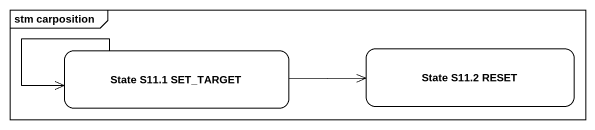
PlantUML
@startuml
mainframe stm carposition
hide empty description
state "State S11.1 SET_TARGET" as State_S11_1_SET_TARGET
state "State S11.2 RESET" as State_S11_2_RESET
State_S11_1_SET_TARGET --> State_S11_1_SET_TARGET
State_S11_1_SET_TARGET -right-> State_S11_2_RESET
@enduml
